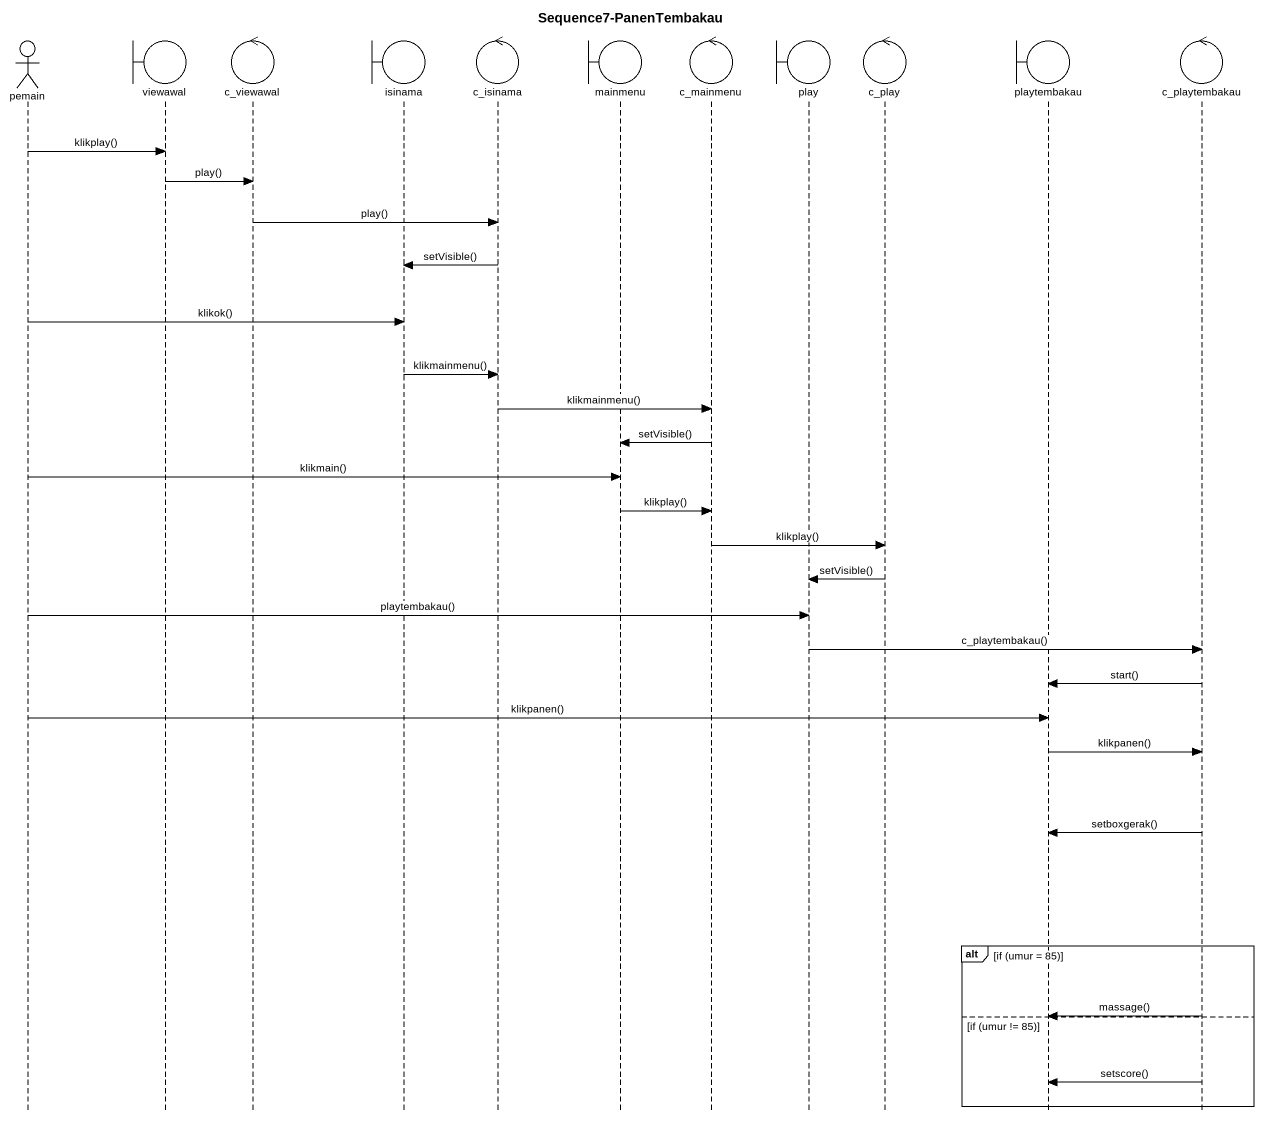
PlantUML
@startuml
title Sequence7-PanenTembakau
hide footbox
actor pemain
boundary viewawal
control c_viewawal
boundary isinama
control c_isinama
boundary mainmenu
control c_mainmenu
boundary play
control c_play
boundary playtembakau
control c_playtembakau

pemain -> viewawal : klikplay()
viewawal -> c_viewawal : play()
c_viewawal -> c_isinama : play()
c_isinama -> isinama : setVisible()
pemain -> isinama : klikok()
isinama -> c_isinama : klikmainmenu()
c_isinama -> c_mainmenu : klikmainmenu()
c_mainmenu -> mainmenu : setVisible()
pemain -> mainmenu : klikmain()
mainmenu -> c_mainmenu : klikplay()
c_mainmenu -> c_play : klikplay()
c_play -> play : setVisible()
pemain -> play : playtembakau()
play -> c_playtembakau : c_playtembakau()
c_playtembakau -> playtembakau : start()
pemain -> playtembakau : klikpanen()
playtembakau -> c_playtembakau : klikpanen()
c_playtembakau -> playtembakau : setboxgerak()
alt if (umur = 85)
  c_playtembakau -> playtembakau : massage()
else if (umur != 85)
  c_playtembakau -> playtembakau : setscore()
end
@enduml
